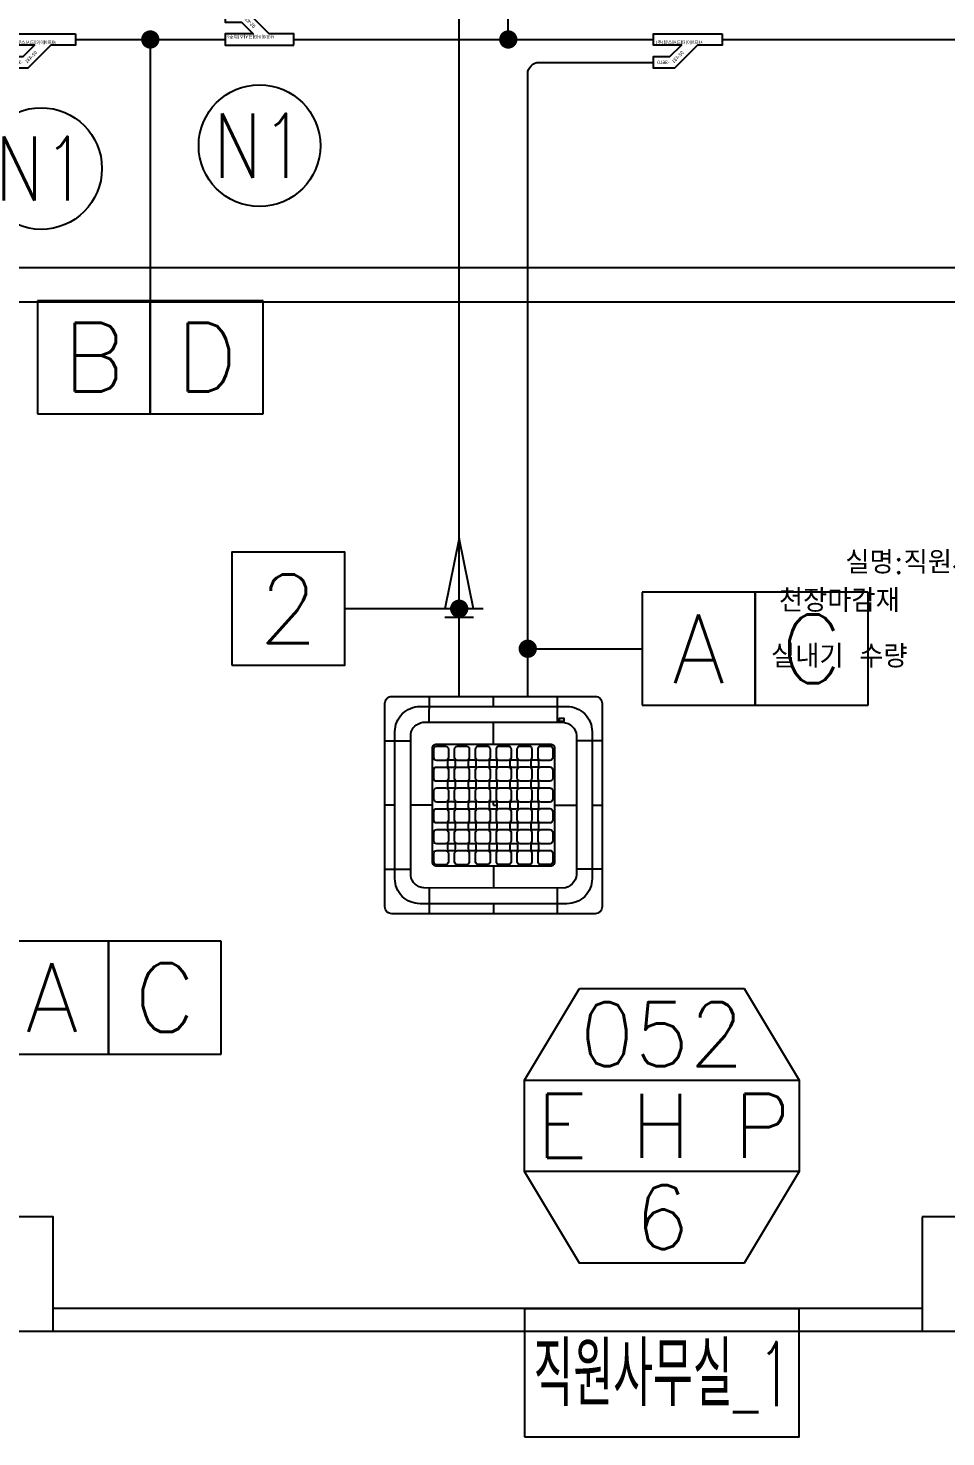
# Model space of a CAD drawing. Header units: millimetres. Extents: x -56261 to 196039, y 9480 to 100001.
# Drawn here: x 129524 to 133537, y 77217 to 83376 of the extents above; entities that cross this region are included whole.
import ezdxf
from ezdxf.enums import TextEntityAlignment as Align

# ---------------------------------------------------------------- set-up
doc = ezdxf.new("R2010")
doc.units = ezdxf.units.MM
for name, color, linetype in [('DVM_DRAIN', 5, 'Continuous'), ('DVM_DRAIN_MARK', 7, 'Continuous'), ('DVM_INDOOR', 7, 'Continuous'), ('DVM_INOUT_MARK', 2, 'Continuous'), ('DVM_INOUT_NAME', 7, 'Continuous'), ('DVM_JOINT', 6, 'Continuous'), ('DVM_PIPE', 3, 'Continuous'), ('DVM_PIPE_MARK', 2, 'Continuous'), ('PLAN', 9, 'Continuous'), ('현장조사', 4, 'Continuous')]:
    doc.layers.add(name, color=color, linetype=linetype)
doc.layers.add('DVM_PMAT_MARK', color=6, linetype='Continuous', lineweight=25)
doc.styles.add('DVM_DEFAULT', font='romans.shx', dxfattribs={"bigfont": 'whgtxt.shx'})
doc.styles.add('GHS', font='romans.shx', dxfattribs={"width": 0.8, "bigfont": 'ghs.shx'})
doc.styles.add('삼성전자', font='')
doc.styles.get('삼성전자').set_extended_font_data('Gulim')

# ---------------------------------------------------------------- blocks, each defined once
blk = doc.blocks.new('ID_C_G4_T')
at = {"layer": 'DVM_INDOOR', "color": 0}
for p, q in [((-279.7, 475), (-280.1, 362.7)), ((0, 431.1), (0, 475)), ((280.4, 475), (280, 362)), ((0, 268.3), (0, 362.3)), ((-475, 280.3), (-362.1, 280.3)), ((475, 280.3), (362.1, 280.3)), ((-267, 0), (-362.8, 0)), ((-431.3, 0), (-473.3, 0)), ((267.1, 0), (362.1, 0)), ((431.2, 0), (475, 0)), ((-475, -280.4), (-362.2, -280.4)), ((0, -267.1), (0.1, -362.1)), ((475, -280.4), (362.2, -280.4)), ((-280.1, -361.5), (-280.5, -475)), ((280.6, -362), (280.3, -475)), ((0.2, -431.2), (0.3, -475))]:
    blk.add_line(p, q, dxfattribs=at)
for points in [[(-444.7, 475), (445, 475, -0.414214), (475, 445), (475, -445, -0.414214), (445, -475), (-444.7, -475, -0.414214), (-474.7, -445), (-474.7, 445, -0.414214)], [(-321.3, 431.1), (321.2, 431.1, -0.414214), (431.2, 321.1), (431.2, -321.2, -0.414214), (321.2, -431.2), (-321.3, -431.2, -0.414214), (-431.3, -321.2), (-431.3, 321.1, -0.414214)], [(-304.1, 362.7), (304.1, 361.9, -0.356312), (362.1, 308.2), (362.1, -310, -0.324549), (309.3, -362.1), (-304.1, -362.1, -0.384731), (-362.8, -303.8), (-362.9, 304.1, -0.377296)], [(-267, 248.9, -0.414214), (-249, 267), (249, 267, -0.414214), (267, 248.9), (267, -248.9, -0.414214), (249, -267), (-249, -267, -0.414214), (-267, -248.9)], [(-258.9, 247.4, -0.414214), (-246.2, 260.2), (-207.7, 260.2, -0.414214), (-195, 247.4), (-195, 210.6, -0.414214), (-207.7, 197.8), (-246.2, 197.8, -0.414214), (-258.9, 210.6)], [(-167.8, 247.4, -0.414214), (-155.1, 260.2), (-116.6, 260.2, -0.414214), (-103.8, 247.4), (-103.8, 210.6, -0.414214), (-116.6, 197.8), (-155.1, 197.8, -0.414214), (-167.8, 210.6)], [(-76.6, 247.5, -0.414214), (-63.8, 260.3), (-25.4, 260.3, -0.414214), (-12.6, 247.5), (-12.6, 210.7, -0.414214), (-25.4, 197.9), (-63.8, 197.9, -0.414214), (-76.6, 210.7)], [(14.6, 247.5, -0.414214), (27.4, 260.3), (65.8, 260.3, -0.414214), (78.6, 247.5), (78.6, 210.7, -0.414214), (65.8, 197.9), (27.4, 197.9, -0.414214), (14.6, 210.7)], [(105.9, 247.8, -0.414214), (118.6, 260.5), (157.1, 260.5, -0.414214), (169.9, 247.8), (169.9, 210.9, -0.414214), (157.1, 198.2), (118.6, 198.2, -0.414214), (105.9, 210.9)], [(197, 247.8, -0.414214), (209.8, 260.5), (248.3, 260.5, -0.414214), (261, 247.8), (261, 210.9, -0.414214), (248.3, 198.2), (209.8, 198.2, -0.414214), (197, 210.9)], [(-197, 193.8, -0.414214), (-191.2, 199.5), (-170.3, 199.5, -0.414214), (-164.5, 193.8), (-164.5, 172.9, -0.414214), (-170.3, 167.1), (-191.2, 167.1, -0.414214), (-197, 172.9)], [(-105.7, 193.8, -0.414214), (-100, 199.6), (-79.1, 199.6, -0.414214), (-73.3, 193.8), (-73.3, 172.9, -0.414214), (-79.1, 167.1), (-100, 167.1, -0.414214), (-105.7, 172.9)], [(-14.5, 193.8, -0.414214), (-8.7, 199.5), (12.1, 199.5, -0.414214), (17.9, 193.8), (17.9, 172.9, -0.414214), (12.1, 167.1), (-8.7, 167.1, -0.414214), (-14.5, 172.9)], [(76.7, 193.8, -0.414214), (82.5, 199.5), (103.3, 199.5, -0.414214), (109.1, 193.8), (109.1, 172.9, -0.414214), (103.3, 167.1), (82.5, 167.1, -0.414214), (76.7, 172.9)], [(167.9, 193.8, -0.414214), (173.7, 199.6), (194.5, 199.6, -0.414214), (200.3, 193.8), (200.3, 172.9, -0.414214), (194.5, 167.1), (173.7, 167.1, -0.414214), (167.9, 172.9)], [(-258.9, 156.3, -0.414214), (-246.2, 169.1), (-207.7, 169.1, -0.414214), (-195, 156.3), (-195, 119.5, -0.414214), (-207.7, 106.7), (-246.2, 106.7, -0.414214), (-258.9, 119.5)], [(-167.8, 156.3, -0.414214), (-155.1, 169.1), (-116.6, 169.1, -0.414214), (-103.8, 156.3), (-103.8, 119.5, -0.414214), (-116.6, 106.7), (-155.1, 106.7, -0.414214), (-167.8, 119.5)], [(-76.6, 156.4, -0.414214), (-63.8, 169.1), (-25.4, 169.1, -0.414214), (-12.6, 156.4), (-12.6, 119.5, -0.414214), (-25.4, 106.8), (-63.8, 106.8, -0.414214), (-76.6, 119.5)], [(14.6, 156.4, -0.414214), (27.4, 169.1), (65.8, 169.1, -0.414214), (78.6, 156.4), (78.6, 119.5, -0.414214), (65.8, 106.8), (27.4, 106.8, -0.414214), (14.6, 119.5)], [(105.9, 156.7, -0.414214), (118.6, 169.4), (157.1, 169.4, -0.414214), (169.9, 156.7), (169.9, 119.8, -0.414214), (157.1, 107.1), (118.6, 107.1, -0.414214), (105.9, 119.8)], [(197, 156.7, -0.414214), (209.8, 169.4), (248.3, 169.4, -0.414214), (261, 156.7), (261, 119.8, -0.414214), (248.3, 107.1), (209.8, 107.1, -0.414214), (197, 119.8)], [(-259, 65, -0.414214), (-246.2, 77.7), (-207.7, 77.7, -0.414214), (-195, 65), (-195, 28.1, -0.414214), (-207.7, 15.4), (-246.2, 15.4, -0.414214), (-259, 28.1)], [(-197, 102.6, -0.414214), (-191.2, 108.3), (-170.3, 108.3, -0.414214), (-164.5, 102.6), (-164.5, 81.7, -0.414214), (-170.3, 75.9), (-191.2, 75.9, -0.414214), (-197, 81.7)], [(-167.8, 65, -0.414214), (-155.1, 77.7), (-116.6, 77.7, -0.414214), (-103.8, 65), (-103.8, 28.1, -0.414214), (-116.6, 15.4), (-155.1, 15.4, -0.414214), (-167.8, 28.1)], [(-105.7, 102.6, -0.414214), (-100, 108.4), (-79.1, 108.4, -0.414214), (-73.3, 102.6), (-73.3, 81.7, -0.414214), (-79.1, 75.9), (-100, 75.9, -0.414214), (-105.7, 81.7)], [(-76.6, 65.1, -0.414214), (-63.9, 77.8), (-25.4, 77.8, -0.414214), (-12.6, 65.1), (-12.6, 28.2, -0.414214), (-25.4, 15.5), (-63.9, 15.5, -0.414214), (-76.6, 28.2)], [(-14.5, 102.6, -0.414214), (-8.7, 108.3), (12.1, 108.3, -0.414214), (17.9, 102.6), (17.9, 81.7, -0.414214), (12.1, 75.9), (-8.7, 75.9, -0.414214), (-14.5, 81.7)], [(14.6, 65.1, -0.414214), (27.3, 77.8), (65.8, 77.8, -0.414214), (78.6, 65.1), (78.6, 28.2, -0.414214), (65.8, 15.5), (27.3, 15.5, -0.414214), (14.6, 28.2)], [(76.7, 102.6, -0.414214), (82.5, 108.3), (103.3, 108.3, -0.414214), (109.1, 102.6), (109.1, 81.7, -0.414214), (103.3, 75.9), (82.5, 75.9, -0.414214), (76.7, 81.7)], [(105.9, 65.3, -0.414214), (118.6, 78.1), (157.1, 78.1, -0.414214), (169.8, 65.3), (169.8, 28.5, -0.414214), (157.1, 15.7), (118.6, 15.7, -0.414214), (105.9, 28.5)], [(167.9, 102.6, -0.414214), (173.7, 108.4), (194.5, 108.4, -0.414214), (200.3, 102.6), (200.3, 81.7, -0.414214), (194.5, 75.9), (173.7, 75.9, -0.414214), (167.9, 81.7)], [(197, 65.3, -0.414214), (209.7, 78.1), (248.2, 78.1, -0.414214), (261, 65.3), (261, 28.5, -0.414214), (248.2, 15.7), (209.7, 15.7, -0.414214), (197, 28.5)], [(-197, 11.3, -0.414214), (-191.2, 17.1), (-170.3, 17.1, -0.414214), (-164.5, 11.3), (-164.5, -9.5, -0.414214), (-170.3, -15.3), (-191.2, -15.3, -0.414214), (-197, -9.5)], [(-105.8, 11.4, -0.414214), (-100, 17.2), (-79.1, 17.2, -0.414214), (-73.3, 11.4), (-73.3, -9.5, -0.414214), (-79.1, -15.3), (-100, -15.3, -0.414214), (-105.8, -9.5)], [(-14.6, 11.3, -0.414214), (-8.8, 17.1), (12.1, 17.1, -0.414214), (17.9, 11.3), (17.9, -9.5, -0.414214), (12.1, -15.3), (-8.8, -15.3, -0.414214), (-14.6, -9.5)], [(76.6, 11.3, -0.414214), (82.4, 17.1), (103.3, 17.1, -0.414214), (109.1, 11.3), (109.1, -9.5, -0.414214), (103.3, -15.3), (82.4, -15.3, -0.414214), (76.6, -9.5)], [(167.8, 11.4, -0.414214), (173.6, 17.2), (194.5, 17.2, -0.414214), (200.3, 11.4), (200.3, -9.5, -0.414214), (194.5, -15.3), (173.6, -15.3, -0.414214), (167.8, -9.5)], [(-259, -26.2, -0.414214), (-246.3, -13.5), (-207.8, -13.5, -0.414214), (-195, -26.2), (-195, -63.1, -0.414214), (-207.8, -75.8), (-246.3, -75.8, -0.414214), (-259, -63.1)], [(-167.9, -26.2, -0.414214), (-155.1, -13.5), (-116.6, -13.5, -0.414214), (-103.9, -26.2), (-103.9, -63.1, -0.414214), (-116.6, -75.8), (-155.1, -75.8, -0.414214), (-167.9, -63.1)], [(-76.7, -26.1, -0.414214), (-63.9, -13.4), (-25.4, -13.4, -0.414214), (-12.7, -26.1), (-12.7, -63, -0.414214), (-25.4, -75.7), (-63.9, -75.7, -0.414214), (-76.7, -63)], [(14.5, -26.1, -0.414214), (27.3, -13.4), (65.8, -13.4, -0.414214), (78.5, -26.1), (78.5, -63, -0.414214), (65.8, -75.7), (27.3, -75.7, -0.414214), (14.5, -63)], [(105.8, -25.9, -0.414214), (118.6, -13.1), (157.1, -13.1, -0.414214), (169.8, -25.9), (169.8, -62.7, -0.414214), (157.1, -75.5), (118.6, -75.5, -0.414214), (105.8, -62.7)], [(197, -25.9, -0.414214), (209.7, -13.1), (248.2, -13.1, -0.414214), (260.9, -25.9), (260.9, -62.7, -0.414214), (248.2, -75.5), (209.7, -75.5, -0.414214), (197, -62.7)], [(-258.9, -117.4, -0.414214), (-246.2, -104.6), (-207.7, -104.6, -0.414214), (-195, -117.4), (-195, -154.2, -0.414214), (-207.7, -167), (-246.2, -167, -0.414214), (-258.9, -154.2)], [(-197, -79.8, -0.414214), (-191.2, -74.1), (-170.3, -74.1, -0.414214), (-164.5, -79.8), (-164.5, -100.7, -0.414214), (-170.3, -106.5), (-191.2, -106.5, -0.414214), (-197, -100.7)], [(-167.8, -117.4, -0.414214), (-155.1, -104.6), (-116.6, -104.6, -0.414214), (-103.8, -117.4), (-103.8, -154.2, -0.414214), (-116.6, -167), (-155.1, -167, -0.414214), (-167.8, -154.2)], [(-105.7, -79.8, -0.414214), (-100, -74), (-79.1, -74, -0.414214), (-73.3, -79.8), (-73.3, -100.7, -0.414214), (-79.1, -106.5), (-100, -106.5, -0.414214), (-105.7, -100.7)], [(-76.6, -117.3, -0.414214), (-63.8, -104.5), (-25.4, -104.5, -0.414214), (-12.6, -117.3), (-12.6, -154.1, -0.414214), (-25.4, -166.9), (-63.8, -166.9, -0.414214), (-76.6, -154.1)], [(-14.5, -79.8, -0.414214), (-8.7, -74.1), (12.1, -74.1, -0.414214), (17.9, -79.8), (17.9, -100.7, -0.414214), (12.1, -106.5), (-8.7, -106.5, -0.414214), (-14.5, -100.7)], [(14.6, -117.3, -0.414214), (27.4, -104.5), (65.8, -104.5, -0.414214), (78.6, -117.3), (78.6, -154.1, -0.414214), (65.8, -166.9), (27.4, -166.9, -0.414214), (14.6, -154.1)], [(76.7, -79.8, -0.414214), (82.5, -74.1), (103.3, -74.1, -0.414214), (109.1, -79.8), (109.1, -100.7, -0.414214), (103.3, -106.5), (82.5, -106.5, -0.414214), (76.7, -100.7)], [(105.9, -117, -0.414214), (118.6, -104.3), (157.1, -104.3, -0.414214), (169.9, -117), (169.9, -153.9, -0.414214), (157.1, -166.6), (118.6, -166.6, -0.414214), (105.9, -153.9)], [(167.9, -79.8, -0.414214), (173.7, -74), (194.5, -74, -0.414214), (200.3, -79.8), (200.3, -100.7, -0.414214), (194.5, -106.5), (173.7, -106.5, -0.414214), (167.9, -100.7)], [(197, -117, -0.414214), (209.8, -104.3), (248.3, -104.3, -0.414214), (261, -117), (261, -153.9, -0.414214), (248.3, -166.6), (209.8, -166.6, -0.414214), (197, -153.9)], [(-197, -171, -0.414214), (-191.2, -165.3), (-170.3, -165.3, -0.414214), (-164.5, -171), (-164.5, -191.9, -0.414214), (-170.3, -197.7), (-191.2, -197.7, -0.414214), (-197, -191.9)], [(-105.7, -171, -0.414214), (-100, -165.2), (-79.1, -165.2, -0.414214), (-73.3, -171), (-73.3, -191.9, -0.414214), (-79.1, -197.7), (-100, -197.7, -0.414214), (-105.7, -191.9)], [(-14.5, -171, -0.414214), (-8.7, -165.3), (12.1, -165.3, -0.414214), (17.9, -171), (17.9, -191.9, -0.414214), (12.1, -197.7), (-8.7, -197.7, -0.414214), (-14.5, -191.9)], [(76.7, -171, -0.414214), (82.5, -165.3), (103.3, -165.3, -0.414214), (109.1, -171), (109.1, -191.9, -0.414214), (103.3, -197.7), (82.5, -197.7, -0.414214), (76.7, -191.9)], [(167.9, -171, -0.414214), (173.7, -165.2), (194.5, -165.2, -0.414214), (200.3, -171), (200.3, -191.9, -0.414214), (194.5, -197.7), (173.7, -197.7, -0.414214), (167.9, -191.9)], [(-258.9, -208.5, -0.414214), (-246.2, -195.7), (-207.7, -195.7, -0.414214), (-195, -208.5), (-195, -245.3, -0.414214), (-207.7, -258.1), (-246.2, -258.1, -0.414214), (-258.9, -245.3)], [(-167.8, -208.5, -0.414214), (-155.1, -195.7), (-116.6, -195.7, -0.414214), (-103.8, -208.5), (-103.8, -245.3, -0.414214), (-116.6, -258.1), (-155.1, -258.1, -0.414214), (-167.8, -245.3)], [(-76.6, -208.4, -0.414214), (-63.8, -195.7), (-25.4, -195.7, -0.414214), (-12.6, -208.4), (-12.6, -245.3, -0.414214), (-25.4, -258), (-63.8, -258, -0.414214), (-76.6, -245.3)], [(14.6, -208.4, -0.414214), (27.4, -195.7), (65.8, -195.7, -0.414214), (78.6, -208.4), (78.6, -245.3, -0.414214), (65.8, -258), (27.4, -258, -0.414214), (14.6, -245.3)], [(105.9, -208.1, -0.414214), (118.6, -195.4), (157.1, -195.4, -0.414214), (169.9, -208.1), (169.9, -245, -0.414214), (157.1, -257.7), (118.6, -257.7, -0.414214), (105.9, -245)], [(197, -208.1, -0.414214), (209.8, -195.4), (248.3, -195.4, -0.414214), (261, -208.1), (261, -245, -0.414214), (248.3, -257.7), (209.8, -257.7, -0.414214), (197, -245)], [(-308.3, -366, -0.414214), (-307.2, -364.9), (-289.3, -364.9, -0.414214), (-288.2, -366), (-288.2, -379.7, -0.414214), (-289.3, -380.8), (-307.2, -380.8, -0.414214), (-308.3, -379.7)]]:
    blk.add_lwpolyline(points, format="xyb", close=True, dxfattribs=at)
at = {"layer": 'DVM_INDOOR', "color": 252}
for points in [[(0, 0), (-14.6, 0)], [(0, 0), (0, -15.3)]]:
    blk.add_lwpolyline(points, dxfattribs=at)
blk = doc.blocks.new('INOUT_MARK')
at = {"layer": 'DVM_INOUT_MARK', "color": 0}
for p, q in [((-600, 1560), (600, 1560)), ((600, 1160), (-600, 1160))]:
    blk.add_line(p, q, dxfattribs=at)
blk.add_lwpolyline([(-360, 1960), (360, 1960), (600, 1560), (600, 1160), (360, 760), (-360, 760), (-600, 1160), (-600, 1560), (-360, 1960)], dxfattribs=at)
at = {"layer": 'DVM_INOUT_NAME'}
blk.add_lwpolyline([(-600, 0), (600, 0), (600, 560), (-600, 560)], close=True, dxfattribs=at)
at = {"layer": 'DVM_INOUT_MARK', "color": 0, "style": 'DVM_DEFAULT'}
for tag, p in [('CAP', (0, 1760)), ('NO', (0, 960))]:
    blk.add_attdef(tag, text='', height=280, dxfattribs=at).set_placement(p, align=Align.MIDDLE_CENTER)
for tag, width, p, p2 in [('MNAME', 0.53094, (-548.8, 1220.2), (562.6, 1220.2)), ('QTY', 0.517418, (709.7, 1220.2), (1089.2, 1220.2))]:
    blk.add_attdef(tag, text='', height=280, dxfattribs=dict(at, width=width)).set_placement(p, p2, align=Align.FIT)
at = {"layer": 'DVM_INOUT_NAME', "style": 'DVM_DEFAULT', "width": 1.097081}
blk.add_attdef('INAME', text='', height=280, dxfattribs=at).set_placement((-561.8, 134), (564.5, 134), align=Align.FIT)
blk = doc.blocks.new('AC_RF')
at = {"layer": 'DVM_JOINT'}
blk.add_lwpolyline([(-150, 25), (-150, -25), (-42.3, -25), (57.7, -125), (150, -125), (150, -75), (78.4, -75), (28.4, -25), (150, -25), (150, 25), (-150, 25)], dxfattribs=at)
at = {"layer": 'DVM_JOINT', "style": '삼성전자'}
for s, p in [('샤프에어테크시스템(주)', (36.8, -12.9)), ('-3610', (107.1, -100))]:
    blk.add_text(s, height=15, dxfattribs=at).set_placement(p, align=Align.MIDDLE_CENTER)
blk.add_text('02-431', height=15, rotation=315, dxfattribs=at).set_placement((44.2, -76.2), align=Align.MIDDLE_CENTER)
blk = doc.blocks.new('PIPE_MARK_LG')
at = {"layer": 'DVM_PIPE_MARK', "color": 0}
for p, q in [((0, 247), (-494, 247)), ((-494, 247), (-494, -247)), ((494, 247), (0, 247)), ((0, 247), (0, -247)), ((0, -247), (0, 247)), ((494, -247), (494, 247)), ((-494, -247), (0, -247)), ((0, -247), (494, -247))]:
    blk.add_line(p, q, dxfattribs=at)
at = {"layer": 'DVM_PIPE_MARK', "color": 0, "style": 'DVM_DEFAULT'}
for tag, p in [('L', (-247, 0)), ('G', (247, 0))]:
    blk.add_attdef(tag, text='', height=300, dxfattribs=at).set_placement(p, align=Align.MIDDLE)
blk = doc.blocks.new('PMAT_MARK')
at = {"layer": 'DVM_PMAT_MARK'}
blk.add_circle((0, 0), 266, dxfattribs=at)
at = {"layer": 'DVM_PMAT_MARK', "style": 'DVM_DEFAULT', "width": 0.8}
blk.add_attdef('$SYM', text='', height=280, dxfattribs=at).set_placement((0, 0), align=Align.MIDDLE)
blk = doc.blocks.new('DRAIN_DIR')
at = {"layer": 'DVM_DRAIN_MARK', "color": 0, "linetype": 'Continuous'}
for p, q in [((-38.9, -63.2), (-38.9, 63.2)), ((0, -105.3), (0, 105.3)), ((307.9, 0), (0, 63.2)), ((0, -63.2), (307.9, 0))]:
    blk.add_line(p, q, dxfattribs=at)
blk = doc.blocks.new('DRAIN_MARK')
at = {"layer": 'DVM_DRAIN_MARK', "color": 0}
blk.add_lwpolyline([(-247, -247), (247, -247), (247, 247), (-247, 247)], close=True, dxfattribs=at)
at = {"layer": 'DVM_DRAIN_MARK', "color": 0, "ltscale": 0.05, "style": 'DVM_DEFAULT'}
blk.add_attdef('S', text='', height=300, dxfattribs=at).set_placement((0, 0), align=Align.MIDDLE_CENTER)

msp = doc.modelspace()

# ---------------------------------------------------------------- linework, layer by layer
at = {"layer": 'DVM_DRAIN', "color": 5}
msp.add_lwpolyline([(131408.3, 80453.8), (131408.3, 83526.2)], dxfattribs=at)
at = {"layer": 'DVM_DRAIN_MARK', "color": 2}
msp.add_line((131408.3, 80837.5), (130908.3, 80837.5), dxfattribs=at)
at = {"layer": 'DVM_DRAIN_MARK', "color": 2, "const_width": 40}
msp.add_lwpolyline([(131388.3, 80837.5, -1), (131428.3, 80837.5, -1), (131428.3, 80837.5, -1)], format="xyb", close=True, dxfattribs=at)
at = {"layer": 'DVM_PIPE'}
for points in [[(129730.1, 83326.2), (130385.2, 83326.2)], [(130685.2, 83326.2), (132258.3, 83326.2)], [(132558.3, 83326.2), (136008.5, 83326.2)]]:
    msp.add_lwpolyline(points, dxfattribs=at)
msp.add_lwpolyline([(131708.3, 80453.8), (131708.3, 83176.2, -0.414214), (131758.3, 83226.2), (132258.3, 83226.2)], format="xyb", dxfattribs=at)
at = {"layer": 'DVM_PIPE_MARK', "color": 1}
for p, q in [((131623, 83326.2), (131623, 83826.2)), ((130057.6, 83326.2), (130057.6, 82184)), ((131708.3, 80662.5), (132208.3, 80662.5))]:
    msp.add_line(p, q, dxfattribs=at)
at = {"layer": 'DVM_PIPE_MARK', "color": 1, "const_width": 40}
for points in [[(130037.6, 83326.2, -1), (130077.6, 83326.2, -1), (130077.6, 83326.2, -1)], [(131603, 83326.2, -1), (131643, 83326.2, -1), (131643, 83326.2, -1)], [(131688.3, 80662.5, -1), (131728.3, 80662.5, -1), (131728.3, 80662.5, -1)]]:
    msp.add_lwpolyline(points, format="xyb", close=True, dxfattribs=at)
at = {"layer": 'PLAN'}
for p, q in [((126536.7, 82328.8), (141833.4, 82328.8)), ((126436.7, 82178.8), (137783.4, 82178.8)), ((129633.4, 77778.8), (133433.4, 77778.8)), ((125433.4, 77678.8), (133833.4, 77678.8))]:
    msp.add_line(p, q, dxfattribs=at)
for points in [[(129633.4, 77678.8), (129633.4, 78178.8), (129233.4, 78178.8)], [(133433.4, 78178.8), (133433.4, 77678.8)], [(133833.4, 77678.8), (133833.4, 78178.8), (133433.4, 78178.8)]]:
    msp.add_lwpolyline(points, dxfattribs=at)

# ---------------------------------------------------------------- block references
at = {"layer": 'DVM_DRAIN_MARK', "color": 7, "rotation": 90}
msp.add_blockref('DRAIN_DIR', (131408.3, 80837.5), dxfattribs=at)
at = {"layer": 'DVM_DRAIN_MARK', "color": 1}
msp.add_blockref('DRAIN_MARK', (130661.3, 80837.5), dxfattribs=at).add_auto_attribs({'S': '2'})
at = {"layer": 'DVM_INDOOR', "color": 3, "rotation": 180}
msp.add_blockref('ID_C_G4_T', (131558.4, 79978.8), dxfattribs=at)
at = {"layer": 'DVM_INOUT_MARK'}
ref = msp.add_blockref('INOUT_MARK', (132294.7, 77216.9), dxfattribs=at)
ref.add_attrib('CAP', '052', dxfattribs={"color": 0, "height": 280, "style": 'DVM_DEFAULT'}).set_placement((132294.7, 78976.9), align=Align.MIDDLE_CENTER)
ref.add_attrib('MNAME', 'E H P', dxfattribs={"color": 0, "height": 280, "style": 'DVM_DEFAULT', "width": 0.967867}).set_placement((131745.9, 78437.1), (132857.4, 78437.1), align=Align.FIT)
ref.add_attrib('NO', '6', dxfattribs={"color": 0, "height": 280, "style": 'DVM_DEFAULT'}).set_placement((132294.7, 78176.9), align=Align.MIDDLE_CENTER)
ref.add_attrib('INAME', '직원사무실_1', dxfattribs={"layer": 'DVM_INOUT_NAME', "height": 280, "style": 'DVM_DEFAULT', "width": 0.495093}).set_placement((131732.9, 77351), (132859.2, 77351), align=Align.FIT)
at = {"layer": 'DVM_JOINT', "rotation": 180}
msp.add_blockref('AC_RF', (130535.2, 83326.2), dxfattribs=at)
at = {"layer": 'DVM_JOINT', "extrusion": (0, -1.22465e-16, -1)}
for p in [(-129580.1, 83326.2), (-132408.3, 83326.2)]:
    msp.add_blockref('AC_RF', p, dxfattribs=at)
at = {"layer": 'DVM_PIPE_MARK', "color": 2}
ref = msp.add_blockref('PIPE_MARK_LG', (130057.6, 81937), dxfattribs=at)
ref.add_attrib('L', 'B', dxfattribs={"color": 4, "height": 300, "style": 'DVM_DEFAULT'}).set_placement((129810.6, 81937), align=Align.MIDDLE)
ref.add_attrib('G', 'D', dxfattribs={"color": 3, "height": 300, "style": 'DVM_DEFAULT'}).set_placement((130304.6, 81937), align=Align.MIDDLE)
ref = msp.add_blockref('PIPE_MARK_LG', (132702.3, 80662.5), dxfattribs=at)
ref.add_attrib('L', 'A', dxfattribs={"color": 4, "height": 300, "style": 'DVM_DEFAULT'}).set_placement((132455.3, 80662.5), align=Align.MIDDLE)
ref.add_attrib('G', 'C', dxfattribs={"color": 3, "height": 300, "style": 'DVM_DEFAULT'}).set_placement((132949.3, 80662.5), align=Align.MIDDLE)
ref = msp.add_blockref('PIPE_MARK_LG', (129874.1, 79137.1), dxfattribs=at)
ref.add_attrib('L', 'A', dxfattribs={"color": 4, "height": 300, "style": 'DVM_DEFAULT'}).set_placement((129627.1, 79137.1), align=Align.MIDDLE)
ref.add_attrib('G', 'C', dxfattribs={"color": 3, "height": 300, "style": 'DVM_DEFAULT'}).set_placement((130121.1, 79137.1), align=Align.MIDDLE)
at = {"layer": 'DVM_PMAT_MARK', "color": 6}
ref = msp.add_blockref('PMAT_MARK', (130535.2, 82861.9), dxfattribs=at)
ref.add_attrib('$SYM', 'N1', dxfattribs={"color": 6, "height": 280, "style": 'DVM_DEFAULT', "width": 0.8}).set_placement((130535.2, 82861.9), align=Align.MIDDLE)
ref = msp.add_blockref('PMAT_MARK', (129580.1, 82761.9), dxfattribs=at)
ref.add_attrib('$SYM', 'N1', dxfattribs={"color": 6, "height": 280, "style": 'DVM_DEFAULT', "width": 0.8}).set_placement((129580.1, 82761.9), align=Align.MIDDLE)

# ---------------------------------------------------------------- texts
at = {"layer": '현장조사', "color": 7, "style": 'GHS'}
msp.add_text('실명:직원사무실', height=100, dxfattribs=at).set_placement((133489, 81040.4), align=Align.MIDDLE_CENTER)
at = {"layer": '현장조사', "style": 'GHS'}
for s, p in [('천장마감재', (133070.9, 80873.1)), ('실내기 수량', (133070.9, 80629.5))]:
    msp.add_text(s, height=100, dxfattribs=at).set_placement(p, align=Align.MIDDLE_CENTER)

doc.saveas('drawing.dxf')
